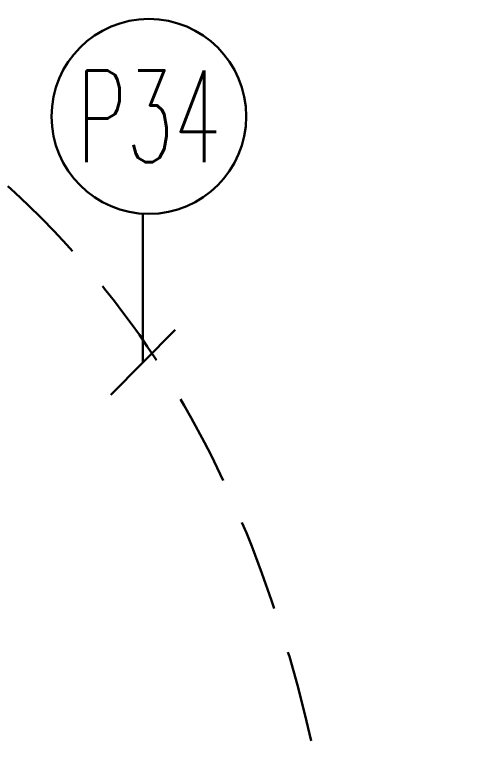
# Model space of a CAD drawing. Extents: x -1439 to 34962, y -872 to 8330.
# Drawn here: x 3817.5 to 3867.5, y 921.1 to 1001.6 of the extents above; entities that cross this region are included whole.
import ezdxf
from ezdxf.enums import TextEntityAlignment as Align

# ---------------------------------------------------------------- set-up
doc = ezdxf.new("R2010")
doc.units = 0
doc.linetypes.add('HIDDEN', pattern=[0.375, 0.25, -0.125])
doc.layers.add('E-KABLO', color=7, linetype='Continuous', lineweight=30)
doc.layers.add('E-LINYE', color=7, linetype='Continuous', lineweight=30)
doc.styles.add('E-YAZI', font='txttw.shx')

msp = doc.modelspace()

# ---------------------------------------------------------------- linework, layer by layer
at = {"layer": 'E-KABLO', "color": 7, "linetype": 'Continuous'}
msp.add_circle((3832.156, 990.522), 10.611, dxfattribs=at)
at = {"layer": 'E-KABLO', "color": 6, "linetype": 'HIDDEN', "ltscale": 40}
msp.add_spline([(3693.945, 1036.104), (3824.54, 975.07), (3844.408, 755.567), (3853.501, 617.983), (3858.338, 610.884)], degree=3, dxfattribs=at)
at = {"layer": 'E-LINYE', "color": 7, "linetype": 'Continuous'}
for p, q in [((3831.514, 979.965), (3831.514, 963.742)), ((3835.029, 967.298), (3828, 960.186))]:
    msp.add_line(p, q, dxfattribs=at)

# ---------------------------------------------------------------- texts
at = {"layer": 'E-KABLO', "color": 3, "linetype": 'Continuous', "style": 'E-YAZI', "width": 0.6}
msp.add_text('P34', height=10, dxfattribs=at).set_placement((3832.156, 990.522), align=Align.MIDDLE_CENTER)

doc.saveas('drawing.dxf')
